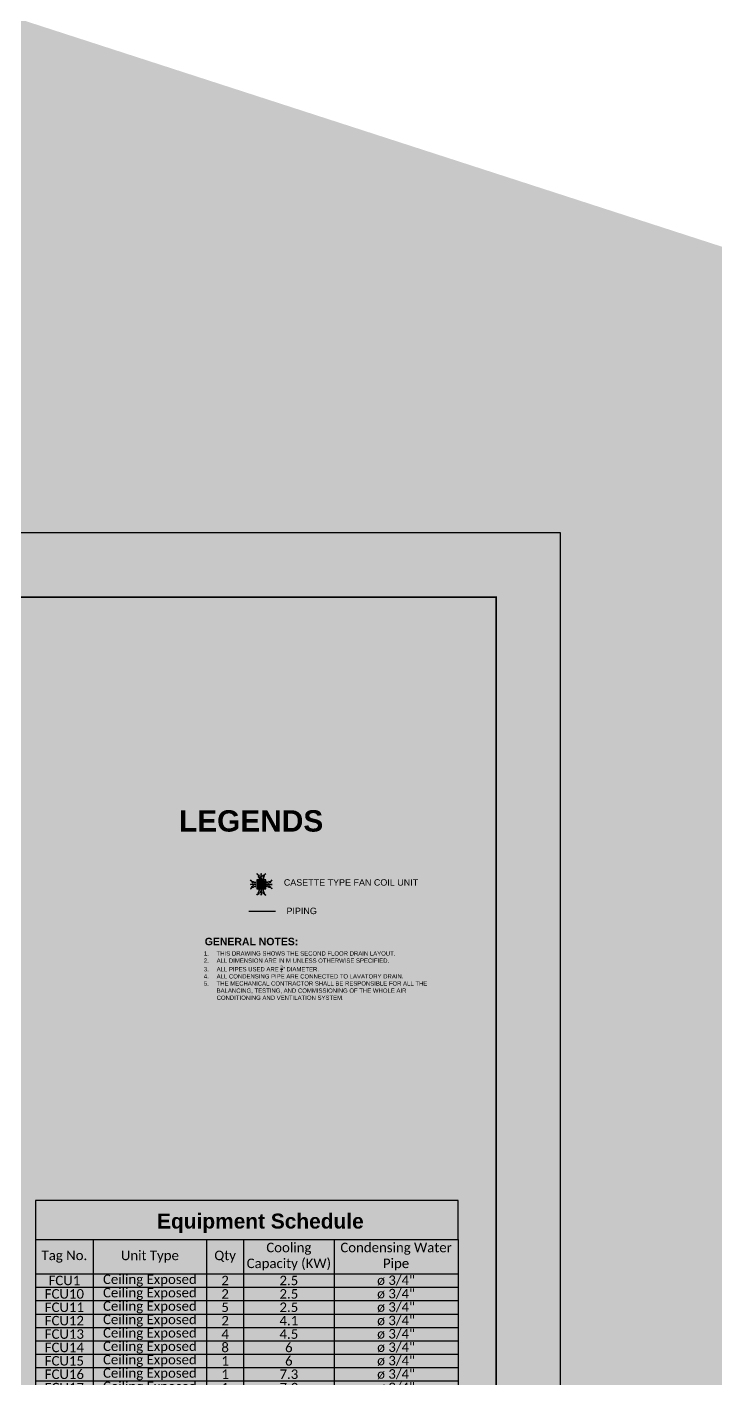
# Model space of a CAD drawing. Header units: millimetres. Extents: x -60 to 576, y -39 to 287.
# Drawn here: x 288 to 320.3, y 110.2 to 173.4 of the extents above; entities that cross this region are included whole.
import ezdxf

# ---------------------------------------------------------------- set-up
doc = ezdxf.new("R2010")
doc.units = ezdxf.units.MM
doc.header["$MEASUREMENT"] = 0
for name, color, linetype in [('.1', 1, 'Continuous'), ('AIR', 7, 'Continuous'), ('AIR-00', 7, 'Continuous'), ('AIR-01', 7, 'Continuous'), ('AIR-02', 7, 'Continuous'), ('AIR-04', 7, 'Continuous'), ('fcu line', 7, 'Continuous'), ('Legends', 7, 'Continuous'), ('M-AC-TEXT', 7, 'Continuous'), ('template', 7, 'Continuous')]:
    doc.layers.add(name, color=color, linetype=linetype)
doc.styles.add('ar-dim-axis', font='romans.shx', dxfattribs={"width": 0.8})
doc.styles.add('OIP FONT', font='GOTHIC.TTF', dxfattribs={"height": 150})
doc.styles.get("Standard").update_dxf_attribs({"font": 'arial.ttf'})
doc.dimstyles.new('ar-dim-axis', dxfattribs={"dimtxt": 350, "dimasz": 250, "dimexe": 75, "dimexo": 75, "dimgap": 200, "dimtad": 1, "dimdec": 0, "dimzin": 12, "dimdsep": 46, "dimtxsty": 'ar-dim-axis', "dimblk": 'ARCHTICK', "dimcen": 120, "dimclrd": 11, "dimclre": 8, "dimclrt": 4, "dimadec": 0, "dimazin": 3, "dimtm": 1, "dimtfac": 1, "dimtdec": 0, "dimtix": 1, "dimtmove": 2, "dimatfit": 3, "dimldrblk": 'ARCHTICK', "dimfxl": 1, "dimtolj": 1, "dimtzin": 0, "dimarcsym": 1})

# ---------------------------------------------------------------- blocks, each defined once
blk = doc.blocks.new('_ARCHTICK')
at = {"color": 0, "linetype": 'ByBlock', "const_width": 0.15}
blk.add_lwpolyline([(-0.5, -0.5), (0.5, 0.5)], dxfattribs=at)
blk = doc.blocks.new('FCU-13000P (CASSETTE SPLIT)')
at = {"layer": 'AIR-00', "ltscale": 3}
for p, q in [((-0.5227760220777427, 7.105427357601002e-15), (-0.999858067324416, 7.105427357601002e-15)), ((-0.5583965329426945, 0.1934974863815064), (-0.4871555112127934, 0.1934974863815064)), ((-0.5583965329426945, 0.1618149178217116), (-0.4871555112127934, 0.1618149178217116)), ((-0.5583965329426945, 0.01584128427990628), (-0.4871555112127934, 0.01584128427990628)), ((-0.1934974863815064, 0.5583965329426945), (-0.1934974863815064, 0.4871555112127943)), ((-0.1618149178217116, 0.5583965329426945), (-0.1618149178217116, 0.4871555112127943)), ((-0.01584128427990628, 0.5583965329426945), (-0.01584128427990628, 0.4871555112127943)), ((-7.105427357601002e-15, 0.5227760220777427), (-7.105427357601002e-15, 0.999858067324416)), ((0.01584128427989029, 0.5583965329426945), (0.01584128427989029, 0.4871555112127943)), ((0.1618149178217116, 0.5583965329426945), (0.1618149178217116, 0.4871555112127943)), ((0.1934974863815064, 0.5583965329426945), (0.1934974863815064, 0.4871555112127943)), ((0.5583965329426945, 0.1934974863815064), (0.4871555112127934, 0.1934974863815064)), ((0.5583965329426945, 0.1618149178217116), (0.4871555112127934, 0.1618149178217116)), ((0.5583965329426945, 0.01584128427990628), (0.4871555112127934, 0.01584128427990628)), ((0.5227760220777427, 7.105427357601002e-15), (0.999858067324416, 7.105427357601002e-15)), ((-0.5583965329426945, -0.01584128427989029), (-0.4871555112127934, -0.01584128427989029)), ((-0.5583965329426945, -0.1618149178217116), (-0.4871555112127934, -0.1618149178217116)), ((-0.5583965329426945, -0.1934974863815064), (-0.4871555112127934, -0.1934974863815064)), ((-0.1934974863815064, -0.5583965329426945), (-0.1934974863815064, -0.4871555112127943)), ((-0.1618149178217116, -0.5583965329426945), (-0.1618149178217116, -0.4871555112127943)), ((-0.01584128427990628, -0.5583965329426945), (-0.01584128427990628, -0.4871555112127943)), ((-7.105427357601002e-15, -0.5227760220777427), (-7.105427357601002e-15, -0.999858067324416)), ((0.01584128427989029, -0.5583965329426945), (0.01584128427989029, -0.4871555112127943)), ((0.1618149178217116, -0.5583965329426945), (0.1618149178217116, -0.4871555112127943)), ((0.1934974863815064, -0.5583965329426945), (0.1934974863815064, -0.4871555112127943)), ((0.5583965329426945, -0.01584128427989029), (0.4871555112127934, -0.01584128427989029)), ((0.5583965329426945, -0.1618149178217116), (0.4871555112127934, -0.1618149178217116)), ((0.5583965329426945, -0.1934974863815064), (0.4871555112127934, -0.1934974863815064))]:
    blk.add_line(p, q, dxfattribs=at)
at = {"layer": 'AIR-00'}
for p, q in [((0.2953553390593271, -0.2953553390593253), (-0.2953553390593271, 0.2953553390593253)), ((0.2953553390593271, 0.2953553390593253), (-0.2953553390593271, -0.2953553390593253))]:
    blk.add_line(p, q, dxfattribs=at)
at = {"layer": 'AIR-00', "ltscale": 3}
for points in [[(-0.8900557322108931, 0.02231249897048215), (-0.8900557322108931, -0.02231249897046617), (-0.999858067324416, 8.881784197001252e-15)], [(-0.8949367535147612, 0.3354339739758903), (-0.9324741763992979, 0.311302411150054), (-0.9730825421665728, 0.4157311477908916)], [(-0.3354339739758903, 0.8949367535147612), (-0.311302411150054, 0.9324741763992979), (-0.4157311477908916, 0.9730825421665728)], [(-0.02231249897048215, 0.8900557322108931), (0.02231249897046617, 0.8900557322108931), (-8.881784197001252e-15, 0.999858067324416)], [(0.3354339739758903, 0.8949367535147612), (0.311302411150054, 0.9324741763992979), (0.4157311477908916, 0.9730825421665728)], [(0.8900557322108931, 0.02231249897048215), (0.8900557322108931, -0.02231249897046617), (0.999858067324416, 8.881784197001252e-15)], [(0.8949367535147612, 0.3354339739758903), (0.9324741763992979, 0.311302411150054), (0.9730825421665728, 0.4157311477908916)], [(-0.8949367535147612, -0.3354339739758903), (-0.9324741763992979, -0.311302411150054), (-0.9730825421665728, -0.4157311477908916)], [(-0.3354339739758903, -0.8949367535147612), (-0.311302411150054, -0.9324741763992979), (-0.4157311477908916, -0.9730825421665728)], [(-0.02231249897048215, -0.8900557322108931), (0.02231249897046617, -0.8900557322108931), (-8.881784197001252e-15, -0.999858067324416)], [(0.3354339739758903, -0.8949367535147612), (0.311302411150054, -0.9324741763992979), (0.4157311477908916, -0.9730825421665728)], [(0.8949367535147612, -0.3354339739758903), (0.9324741763992979, -0.311302411150054), (0.9730825421665728, -0.4157311477908916)]]:
    blk.add_lwpolyline(points, close=True, dxfattribs=at)
at = {"layer": 'AIR-00'}
for points in [[(-0.9137054649570295, 0.3233681925629757, 0.1718088678768037), (-0.5583965329426945, 0.1776562021016108), (-0.5222310829013512, 0.1776562021016108)], [(-0.3233681925629757, 0.9137054649570295, -0.1718088678768037), (-0.1776562021016108, 0.5583965329426945), (-0.1776562021016108, 0.5222310829013512)], [(0.3233681925629757, 0.9137054649570295, 0.1718088678768037), (0.1776562021016108, 0.5583965329426945), (0.1776562021016108, 0.5222310829013512)], [(0.9137054649570295, 0.3233681925629757, -0.1718088678768037), (0.5583965329426945, 0.1776562021016108), (0.5222310829013512, 0.1776562021016108)], [(-0.9137054649570295, -0.3233681925629757, -0.1718088678768037), (-0.5583965329426945, -0.1776562021016108), (-0.5222310829013512, -0.1776562021016108)], [(-0.3233681925629757, -0.9137054649570295, 0.1718088678768037), (-0.1776562021016108, -0.5583965329426945), (-0.1776562021016108, -0.5222310829013512)], [(0.3233681925629757, -0.9137054649570295, -0.1718088678768037), (0.1776562021016108, -0.5583965329426945), (0.1776562021016108, -0.5222310829013512)], [(0.9137054649570295, -0.3233681925629757, 0.1718088678768037), (0.5583965329426945, -0.1776562021016108), (0.5222310829013512, -0.1776562021016108)]]:
    blk.add_lwpolyline(points, format="xyb", dxfattribs=at)
for points in [[(-0.2599999999999998, -0.259999999999998), (0.2599999999999998, -0.2599999999999962), (0.2600000000000007, 0.259999999999998), (-0.2599999999999998, 0.259999999999998)], [(-0.2100000000000009, -0.2099999999999991), (0.2100000000000026, -0.2099999999999973), (0.2100000000000009, 0.2099999999999991), (-0.2100000000000009, 0.2099999999999991)], [(-0.160000000000001, -0.1599999999999984), (0.1600000000000028, -0.1599999999999966), (0.160000000000001, 0.1599999999999984), (-0.160000000000001, 0.1599999999999984)], [(-0.1100000000000012, -0.1099999999999994), (0.110000000000003, -0.1099999999999977), (0.1100000000000012, 0.1099999999999994), (-0.1100000000000012, 0.1099999999999994)], [(-0.06000000000000139, -0.05999999999999872), (0.06000000000000316, -0.05999999999999694), (0.06000000000000139, 0.05999999999999872), (-0.06000000000000139, 0.05999999999999872)]]:
    blk.add_lwpolyline(points, close=True, dxfattribs=at)
at = {"layer": 'AIR-00', "ltscale": 3}
for points in [[(-0.8404580605517644, 0.2677478374719957), (-0.8521369272970549, 0.2311577860871346), (-0.8824412830765702, 0.1336933111678267), (-0.7038013426221994, 0.422244853896613), (-0.9030058120233662, -0.004842014239526904), (-0.6454544827540296, 0.358385268367277), (-0.6780035992551685, 0.2387546223537829), (-0.6895241051866989, 0.199446847060301)], [(-0.2677478374719957, 0.8404580605517644), (-0.2311577860871346, 0.8521369272970549), (-0.1336933111678267, 0.8824412830765702), (-0.422244853896613, 0.7038013426221994), (0.004842014239526904, 0.9030058120233662), (-0.358385268367277, 0.6454544827540296), (-0.2387546223537829, 0.6780035992551685), (-0.199446847060301, 0.6895241051866989)], [(0.2677478374719957, 0.8404580605517644), (0.2311577860871346, 0.8521369272970549), (0.1336933111678267, 0.8824412830765702), (0.422244853896613, 0.7038013426221994), (-0.004842014239526904, 0.9030058120233662), (0.358385268367277, 0.6454544827540296), (0.2387546223537829, 0.6780035992551685), (0.199446847060301, 0.6895241051866989)], [(0.8404580605517644, 0.2677478374719957), (0.8521369272970549, 0.2311577860871346), (0.8824412830765702, 0.1336933111678267), (0.7038013426221994, 0.422244853896613), (0.9030058120233662, -0.004842014239526904), (0.6454544827540296, 0.358385268367277), (0.6780035992551685, 0.2387546223537829), (0.6895241051866989, 0.199446847060301)], [(-0.8404580605517644, -0.2677478374719957), (-0.8521369272970549, -0.2311577860871346), (-0.8824412830765702, -0.1336933111678267), (-0.7038013426221994, -0.422244853896613), (-0.9030058120233662, 0.004842014239526904), (-0.6454544827540296, -0.358385268367277), (-0.6780035992551685, -0.2387546223537829), (-0.6895241051866989, -0.199446847060301)], [(-0.2677478374719957, -0.8404580605517644), (-0.2311577860871346, -0.8521369272970549), (-0.1336933111678267, -0.8824412830765702), (-0.422244853896613, -0.7038013426221994), (0.004842014239526904, -0.9030058120233662), (-0.358385268367277, -0.6454544827540296), (-0.2387546223537829, -0.6780035992551685), (-0.199446847060301, -0.6895241051866989)], [(0.2677478374719957, -0.8404580605517644), (0.2311577860871346, -0.8521369272970549), (0.1336933111678267, -0.8824412830765702), (0.422244853896613, -0.7038013426221994), (-0.004842014239526904, -0.9030058120233662), (0.358385268367277, -0.6454544827540296), (0.2387546223537829, -0.6780035992551685), (0.199446847060301, -0.6895241051866989)], [(0.8404580605517644, -0.2677478374719957), (0.8521369272970549, -0.2311577860871346), (0.8824412830765702, -0.1336933111678267), (0.7038013426221994, -0.422244853896613), (0.9030058120233662, 0.004842014239526904), (0.6454544827540296, -0.358385268367277), (0.6780035992551685, -0.2387546223537829), (0.6895241051866989, -0.199446847060301)]]:
    blk.add_open_spline(points, degree=3, knots=[0.003283373016645994, 0.003283373016645994, 0.003283373016645994, 0.003283373016645994, 0.07125673401182435, 0.1924074622850254, 0.3347111145698326, 0.5062144727996265, 0.5813292033149298, 0.5813292033149298, 0.5813292033149298, 0.5813292033149298], dxfattribs=at)
for points in [[(-0.7998245828525512, 8.881784197001252e-15), (-0.77607757560925, -0.07656577961462041), (-0.7549690294354541, 0.05808428128809773), (-0.7180292880357495, -0.09768727811871436), (-0.6626196044680484, 0.08712642193214215), (-0.6309567852073492, 8.881784197001252e-15)], [(-8.881784197001252e-15, 0.7998245828525512), (0.07656577961462041, 0.77607757560925), (-0.05808428128809773, 0.7549690294354541), (0.09768727811871436, 0.7180292880357495), (-0.08712642193214215, 0.6626196044680484), (-8.881784197001252e-15, 0.6309567852073492)], [(0.7998245828525512, 8.881784197001252e-15), (0.77607757560925, -0.07656577961462041), (0.7549690294354541, 0.05808428128809773), (0.7180292880357495, -0.09768727811871436), (0.6626196044680484, 0.08712642193214215), (0.6309567852073492, 8.881784197001252e-15)], [(-8.881784197001252e-15, -0.7998245828525512), (0.07656577961462041, -0.77607757560925), (-0.05808428128809773, -0.7549690294354541), (0.09768727811871436, -0.7180292880357495), (-0.08712642193214215, -0.6626196044680484), (-8.881784197001252e-15, -0.6309567852073492)]]:
    blk.add_spline(points, degree=3, dxfattribs=at)
for points in [[(-0.999858067324416, 7.105427357601002e-15), (-0.8900557322108922, 0.02231249897048215), (-0.8900557322108922, -0.02231249897046617)], [(-0.9730825421665728, 0.4157311477908898), (-0.8949367535147612, 0.3354339739758903), (-0.9324741763992979, 0.311302411150054)], [(-0.4157311477908907, 0.9730825421665728), (-0.3354339739758911, 0.8949367535147612), (-0.3113024111500549, 0.9324741763992979)], [(-7.993605777301127e-15, 0.999858067324416), (-0.02231249897048304, 0.8900557322108931), (0.02231249897046528, 0.8900557322108931)], [(0.4157311477908889, 0.9730825421665728), (0.3354339739758894, 0.8949367535147612), (0.3113024111500531, 0.9324741763992979)], [(0.999858067324416, 7.105427357601002e-15), (0.8900557322108922, 0.02231249897048215), (0.8900557322108922, -0.02231249897046617)], [(0.9730825421665728, 0.4157311477908898), (0.8949367535147612, 0.3354339739758903), (0.9324741763992979, 0.311302411150054)], [(-0.9730825421665728, -0.4157311477908898), (-0.8949367535147612, -0.3354339739758903), (-0.9324741763992979, -0.311302411150054)], [(-0.4157311477908907, -0.9730825421665728), (-0.3354339739758911, -0.8949367535147612), (-0.3113024111500549, -0.9324741763992979)], [(-7.993605777301127e-15, -0.999858067324416), (-0.02231249897048304, -0.8900557322108931), (0.02231249897046528, -0.8900557322108931)], [(0.4157311477908889, -0.9730825421665728), (0.3354339739758894, -0.8949367535147612), (0.3113024111500531, -0.9324741763992979)], [(0.9730825421665728, -0.4157311477908898), (0.8949367535147612, -0.3354339739758903), (0.9324741763992979, -0.311302411150054)]]:
    blk.add_solid(points, dxfattribs=at)
at = {"layer": 'AIR-01'}
for points in [[(-0.3725000000000005, 0.3099999999999987), (-0.3475000000000001, 0.3099999999999987), (-0.3475000000000001, -0.3099999999999987), (-0.3725000000000005, -0.3099999999999987)], [(-0.3100000000000005, 0.3724999999999987), (0.3100000000000005, 0.3724999999999987), (0.3100000000000005, 0.3475000000000001), (-0.3100000000000005, 0.3475000000000001)], [(0.3725000000000005, 0.3099999999999987), (0.3475000000000001, 0.3099999999999987), (0.3475000000000001, -0.3099999999999987), (0.3725000000000005, -0.3099999999999987)], [(-0.3100000000000005, -0.3724999999999987), (0.3100000000000005, -0.3724999999999987), (0.3100000000000005, -0.3475000000000001), (-0.3100000000000005, -0.3475000000000001)]]:
    blk.add_lwpolyline(points, close=True, dxfattribs=at)
at = {"layer": 'AIR-02'}
blk.add_lwpolyline([(-0.2600000000000007, -0.3099999999999987), (0.2600000000000016, -0.3099999999999969, 0.414213562373095), (0.3100000000000014, -0.2599999999999962), (0.3100000000000005, 0.259999999999998, 0.4142135623730945), (0.2600000000000007, 0.3099999999999987), (-0.2600000000000007, 0.3099999999999987, 0.414213562373095), (-0.3100000000000005, 0.259999999999998), (-0.3100000000000005, -0.259999999999998, 0.414213562373095)], format="xyb", close=True, dxfattribs=at)
at = {"layer": 'AIR-04'}
blk.add_lwpolyline([(-0.4100000000000001, -0.4100000000000001), (0.4100000000000001, -0.4100000000000001), (0.4100000000000001, 0.4100000000000001), (-0.4100000000000001, 0.4100000000000001)], close=True, dxfattribs=at)
blk = doc.blocks.new('*T184')
at = {"color": 0, "linetype": 'ByBlock', "lineweight": -2, "transparency": 16777216}
for p, q in [((0, 0), (19.77465725430136, 0)), ((0, 0), (0, -9.123462622652156)), ((2.697872913829258, 0), (2.697872913829258, -9.123462622652156)), ((8.003118745354413, 0), (8.003118745354413, -9.123462622652156)), ((9.739438389566942, 0), (9.739438389566942, -9.123462622652156)), ((13.96938532512587, 0), (13.96938532512587, -9.123462622652156)), ((19.77465725430136, 0), (19.77465725430136, -9.123462622652156)), ((0, -1.610246853421415), (19.77465725430136, -1.610246853421415)), ((0, -2.236547622652182), (19.77465725430136, -2.236547622652182)), ((0, -2.862848391882949), (19.77465725430136, -2.862848391882949)), ((0, -3.489149161113716), (19.77465725430136, -3.489149161113716)), ((0, -4.115449930344482), (19.77465725430136, -4.115449930344482)), ((0, -4.741750699575249), (19.77465725430136, -4.741750699575249)), ((0, -5.368051468806016), (19.77465725430136, -5.368051468806016)), ((0, -5.994352238036782), (19.77465725430136, -5.994352238036782)), ((0, -6.620653007267549), (19.77465725430136, -6.620653007267549)), ((0, -7.246953776498316), (19.77465725430136, -7.246953776498316)), ((0, -7.873254545729083), (19.77465725430136, -7.873254545729083)), ((0, -8.49955531495985), (19.77465725430136, -8.49955531495985)), ((0, -9.123462622652156), (19.77465725430136, -9.123462622652156))]:
    blk.add_line(p, q, dxfattribs=at)
at = {"color": 0, "transparency": 16777216, "char_height": 0.4444999999999999, "attachment_point": 5}
for s, insert, width in [('{\\fCalibri|b0|i0|c0;Tag No.', (1.348936456914657, -0.8051234267107077), 2.672672913829239), ('{\\fCalibri|b0|i0|c0;Unit Type', (5.350495829591864, -0.8051234267107077), 5.28004583152514), ('{\\fCalibri|b0|i0|c0;Qty', (8.871278567460706, -0.8051234267107077), 1.711119644212537), ('{\\fCalibri|b0|i0|c0|p34;Cooling Capacity (KW)}', (11.85441185734641, -0.8051234267107077), 4.204746935558942), ('{\\fCalibri|b0|i0|c0;Condensing Water Pipe', (16.87202128971364, -0.8051234267107077), 5.7800719291755), ('{\\fCalibri|b0|i0|c0;FCU1', (1.348936456914657, -1.923397238036813), 2.672672913829239), ('{\\fCalibri|b0|i0|c0;Ceiling Exposed', (5.350495829591864, -1.923397238036813), 5.28004583152514), ('{\\fCalibri|b0|i0|c0;2', (8.871278567460706, -1.923397238036813), 1.711119644212537), ('{\\fCalibri|b0|i0|c0;2.5', (11.85441185734641, -1.923397238036813), 4.204746935558942), ('{\\fCalibri|b0|i0|c0;ø 3/4"', (16.87202128971364, -1.923397238036813), 5.7800719291755), ('{\\fCalibri|b0|i0|c0;FCU10', (1.348936456914657, -2.54969800726758), 2.672672913829239), ('{\\fCalibri|b0|i0|c0;Ceiling Exposed', (5.350495829591864, -2.54969800726758), 5.28004583152514), ('{\\fCalibri|b0|i0|c0;2', (8.871278567460706, -2.54969800726758), 1.711119644212537), ('{\\fCalibri|b0|i0|c0;2.5', (11.85441185734641, -2.54969800726758), 4.204746935558942), ('{\\fCalibri|b0|i0|c0;ø 3/4"', (16.87202128971364, -2.54969800726758), 5.7800719291755), ('{\\fCalibri|b0|i0|c0;FCU11', (1.348936456914657, -3.175998776498346), 2.672672913829239), ('{\\fCalibri|b0|i0|c0;Ceiling Exposed', (5.350495829591864, -3.175998776498346), 5.28004583152514), ('{\\fCalibri|b0|i0|c0;5', (8.871278567460706, -3.175998776498346), 1.711119644212537), ('{\\fCalibri|b0|i0|c0;2.5', (11.85441185734641, -3.175998776498346), 4.204746935558942), ('{\\fCalibri|b0|i0|c0;ø 3/4"', (16.87202128971364, -3.175998776498346), 5.7800719291755), ('{\\fCalibri|b0|i0|c0;FCU12', (1.348936456914657, -3.802299545729113), 2.672672913829239), ('{\\fCalibri|b0|i0|c0;Ceiling Exposed', (5.350495829591864, -3.802299545729113), 5.28004583152514), ('{\\fCalibri|b0|i0|c0;2', (8.871278567460706, -3.802299545729113), 1.711119644212537), ('{\\fCalibri|b0|i0|c0;4.1', (11.85441185734641, -3.802299545729113), 4.204746935558942), ('{\\fCalibri|b0|i0|c0;ø 3/4"', (16.87202128971364, -3.802299545729113), 5.7800719291755), ('{\\fCalibri|b0|i0|c0;FCU13', (1.348936456914657, -4.42860031495988), 2.672672913829239), ('{\\fCalibri|b0|i0|c0;Ceiling Exposed', (5.350495829591864, -4.42860031495988), 5.28004583152514), ('{\\fCalibri|b0|i0|c0;4', (8.871278567460706, -4.42860031495988), 1.711119644212537), ('{\\fCalibri|b0|i0|c0;4.5', (11.85441185734641, -4.42860031495988), 4.204746935558942), ('{\\fCalibri|b0|i0|c0;ø 3/4"', (16.87202128971364, -4.42860031495988), 5.7800719291755), ('{\\fCalibri|b0|i0|c0;FCU14', (1.348936456914657, -5.054901084190632), 2.672672913829239), ('{\\fCalibri|b0|i0|c0;Ceiling Exposed', (5.350495829591864, -5.054901084190632), 5.28004583152514), ('{\\fCalibri|b0|i0|c0;8', (8.871278567460706, -5.054901084190632), 1.711119644212537), ('{\\fCalibri|b0|i0|c0;6', (11.85441185734641, -5.054901084190632), 4.204746935558942), ('{\\fCalibri|b0|i0|c0;ø 3/4"', (16.87202128971364, -5.054901084190632), 5.7800719291755), ('{\\fCalibri|b0|i0|c0;FCU15', (1.348936456914657, -5.681201853421399), 2.672672913829239), ('{\\fCalibri|b0|i0|c0;Ceiling Exposed', (5.350495829591864, -5.681201853421399), 5.28004583152514), ('{\\fCalibri|b0|i0|c0;1', (8.871278567460706, -5.681201853421399), 1.711119644212537), ('{\\fCalibri|b0|i0|c0;6', (11.85441185734641, -5.681201853421399), 4.204746935558942), ('{\\fCalibri|b0|i0|c0;ø 3/4"', (16.87202128971364, -5.681201853421399), 5.7800719291755), ('{\\fCalibri|b0|i0|c0;FCU16', (1.348936456914657, -6.307502622652166), 2.672672913829239), ('{\\fCalibri|b0|i0|c0;Ceiling Exposed', (5.350495829591864, -6.307502622652166), 5.28004583152514), ('{\\fCalibri|b0|i0|c0;1', (8.871278567460706, -6.307502622652166), 1.711119644212537), ('{\\fCalibri|b0|i0|c0;7.3', (11.85441185734641, -6.307502622652166), 4.204746935558942), ('{\\fCalibri|b0|i0|c0;ø 3/4"', (16.87202128971364, -6.307502622652166), 5.7800719291755), ('{\\fCalibri|b0|i0|c0;FCU17', (1.348936456914657, -6.933803391882932), 2.672672913829239), ('{\\fCalibri|b0|i0|c0;Ceiling Exposed', (5.350495829591864, -6.933803391882932), 5.28004583152514), ('{\\fCalibri|b0|i0|c0;1', (8.871278567460706, -6.933803391882932), 1.711119644212537), ('{\\fCalibri|b0|i0|c0;7.3', (11.85441185734641, -6.933803391882932), 4.204746935558942), ('{\\fCalibri|b0|i0|c0;ø 3/4"', (16.87202128971364, -6.933803391882932), 5.7800719291755), ('{\\fCalibri|b0|i0|c0;FCU18', (1.348936456914657, -7.560104161113699), 2.672672913829239), ('{\\fCalibri|b0|i0|c0;Ceiling Exposed', (5.350495829591864, -7.560104161113699), 5.28004583152514), ('{\\fCalibri|b0|i0|c0;1', (8.871278567460706, -7.560104161113699), 1.711119644212537), ('{\\fCalibri|b0|i0|c0;7.3', (11.85441185734641, -7.560104161113699), 4.204746935558942), ('{\\fCalibri|b0|i0|c0;ø 3/4"', (16.87202128971364, -7.560104161113699), 5.7800719291755), ('{\\fCalibri|b0|i0|c0;FCU19', (1.348936456914657, -8.18640493034448), 2.672672913829239), ('{\\fCalibri|b0|i0|c0;Ceiling Exposed', (5.350495829591864, -8.18640493034448), 5.28004583152514), ('{\\fCalibri|b0|i0|c0;4', (8.871278567460706, -8.18640493034448), 1.711119644212537), ('{\\fCalibri|b0|i0|c0;8.8', (11.85441185734641, -8.18640493034448), 4.204746935558942), ('{\\fCalibri|b0|i0|c0;ø 3/4"', (16.87202128971364, -8.18640493034448), 5.7800719291755), ('{\\fCalibri|b0|i0|c0;FCU20', (1.348936456914657, -8.81150896880601), 2.672672913829239), ('{\\fCalibri|b0|i0|c0;Wall Mounted', (5.350495829591864, -8.81150896880601), 5.28004583152514), ('{\\fCalibri|b0|i0|c0;8', (8.871278567460706, -8.81150896880601), 1.711119644212537), ('{\\fCalibri|b0|i0|c0;4.5', (11.85441185734641, -8.81150896880601), 4.204746935558942), ('{\\fCalibri|b0|i0|c0;ø 3/4"', (16.87202128971364, -8.81150896880601), 5.7800719291755)]:
    blk.add_mtext(s, dxfattribs=dict(at, insert=insert, width=width))

msp = doc.modelspace()

# ---------------------------------------------------------------- linework, layer by layer
at = {"layer": '.1', "color": 0}
msp.add_line((312.9740070002592, 149.7866794857505), (213.6980672216, 149.7866794857505), dxfattribs=at)
msp.add_line((308.185332264092, 116.7412565374074), (308.185332264092, 118.5648580254693))
msp.add_lwpolyline([(308.185332264092, 118.5648580254693), (288.4106750097906, 118.5648580254693), (288.4106750097906, 116.7412565374074), (308.185332264092, 116.7412565374074)])
at = {"layer": 'fcu line', "linetype": 'Continuous'}
msp.add_line((299.6325786640954, 132.0785984693004), (298.3873505402054, 132.0785984693004), dxfattribs=at)
at = {"layer": 'template'}
msp.add_line((312.9740070002592, 79.39101309724634), (312.9740070002592, 149.7866794857505), dxfattribs=at)
at = {"layer": 'template', "linetype": 'Continuous', "const_width": 0.08533933344409135}
msp.add_lwpolyline([(219.714790844549, 82.39937490872126), (309.9656451887846, 82.39937490872126), (309.9656451887846, 146.7783176742761), (219.714790844549, 146.7783176742761)], close=True, dxfattribs=at)

# ---------------------------------------------------------------- block references
msp.add_blockref('*T184', (288.4106750097906, 116.7412565374074))
at = {"layer": 'AIR', "xscale": 0.5113536813550488, "yscale": 0.5113536813550488, "zscale": 0.5113536813550488}
msp.add_blockref('FCU-13000P (CASSETTE SPLIT)', (298.9736032247098, 133.3445929881195), dxfattribs=at)

# ---------------------------------------------------------------- texts
at = {"layer": 'Legends', "attachment_point": 1}
for s, width, insert, char_height in [('{\\fArial|b1|i0|c0|p34;LEGENDS}', 9.675920822327726, (295.122910690706, 136.8136214080337), 1), ('CASETTE TYPE FAN COIL UNIT', 11.26859213514126, (300.0294172436334, 133.5864949630978), 0.3), ('PIPING ', 2.86620450698797, (300.1540477442968, 132.2533927442691), 0.3), ('{\\fArial|b1|i0|c0|p34;GENERAL NOTES:}', 10.05204079740611, (296.3310929707498, 130.8478818384102), 0.35), ('\\A1;\\pi-0.6,l0.8,t0.8;1.^ITHIS DRAWING SHOWS THE SECOND FLOOR DRAIN LAYOUT.\\P{\\A0;2.^IALL DIMENSION ARE IN M UNLESS OTHERWISE SPECIFIED.}\\P3.^IALL PIPES USED ARE {\\H0.7x;\\S3/4;\\H1.42857x;" DIAMETER. }\\P4.^IALL CONDENSING PIPE ARE CONNECTED TO LAVATORY DRAIN.\\P5.^ITHE MECHANICAL CONTRACTOR SHALL BE RESPONSIBLE FOR ALL THE BALANCING, TESTING, AND COMMISSIONING OF THE WHOLE AIR CONDITIONING AND VENTILATION SYSTEM.', 10.96844614651195, (296.0866533429244, 130.2133240782271), 0.2), ('{\\fArial|b1|i0|c0|p34;Equipment Schedule}', 16.03183310949703, (294.0972728093893, 117.9481062734058), 0.7)]:
    msp.add_mtext_dynamic_manual_height_columns(s, width=width, gutter_width=1, heights=[0], dxfattribs=dict(at, insert=insert, char_height=char_height))

# ---------------------------------------------------------------- leaders
at = {"layer": 'M-AC-TEXT', "annotation_type": 0, "has_hookline": 1, "text_width": 1.459810014086044}
for points, hookline_direction in [([(251.8984691044598, 135.5721855694722), (252.0251311143995, 135.8201706379963), (252.4010728676494, 135.8213348537458)], 0), ([(354.2658596472438, 135.0908993363758), (354.1391976373041, 135.3388844048998), (353.7632558840541, 135.3400486206494)], 1), ([(368.2656713466376, 133.951566594931), (368.1390093366979, 134.199551663455), (367.7630675834479, 134.2007158792046)], 1), ([(374.2671354703115, 133.9417222192904), (374.1404734603718, 134.1897072878144), (373.7645317071219, 134.190871503564)], 1), ([(361.1153518016044, 128.9151392931197), (360.9886897916647, 129.1631243616437), (360.6127480384147, 129.1642885773933)], 1), ([(263.9804667104872, 127.7720095233379), (264.1071287204269, 128.0199945918619), (264.4830704736769, 128.0211588076115)], 0), ([(376.1183867819427, 126.1084198745364), (375.991724772003, 126.3564049430605), (375.615783018753, 126.3575691588101)], 1), ([(368.1673873379268, 125.5478571371989), (368.040725327987, 125.795842205723), (367.6647835747371, 125.7970064214726)], 1), ([(285.5342887827219, 121.9321144704794), (285.6609507926617, 122.1800995390034), (286.0368925459115, 122.181263754753)], 0), ([(285.5450646515437, 120.4189826034888), (285.6717266614835, 120.6669676720129), (286.0476684147334, 120.6681318877625)], 0), ([(166.3087779186955, 117.8575477383312), (166.4354399286352, 118.1055328068553), (166.8113816818852, 118.1066970226049)], 0), ([(376.1126767084288, 115.3460600171191), (375.986014698489, 115.5940450856431), (375.6100729452391, 115.5952093013927)], 1), ([(259.0476390550466, 107.9212809080189), (259.1743010649863, 108.169265976543), (259.5502428182363, 108.1704301922926)], 0), ([(265.0422435107603, 107.9070352782199), (265.1689055207, 108.155020346744), (265.5448472739499, 108.1561845624936)], 0), ([(354.2655754068591, 106.3453123011548), (354.1389133969194, 106.5932973696789), (353.7629716436695, 106.5944615854284)], 1), ([(251.890668285002, 106.7939448876371), (252.0173302949417, 107.0419299561612), (252.3932720481916, 107.0430941719108)], 0), ([(178.8770116382127, 105.216038355479), (179.0036736481524, 105.464023424003), (179.3796154014024, 105.4651876397526)], 0), ([(395.2208250263756, 100.370815613472), (395.0941630164359, 100.618800681996), (394.718221263186, 100.6199648977456)], 1), ([(256.1126865347715, 138.2087357092898), (256.2393485447112, 137.9607506407658), (256.6152902979611, 137.9619421442198)], 0), ([(271.7409429826048, 138.2276900711647), (271.8676049925445, 137.9797050026407), (272.2435467457944, 137.9808965060947)], 0), ([(251.8937696634266, 135.5024370538883), (252.0204316733663, 135.2544519853643), (252.3963734266163, 135.2556434888184)], 0), ([(354.2649717460017, 135.0296538151651), (354.138309736062, 134.7816687466411), (353.762367982812, 134.7828602500951)], 1), ([(251.9466762737711, 129.3515039466181), (252.0733382837108, 129.1035188780941), (252.4492800369608, 129.1047103815481)], 0), ([(376.1145680465069, 126.0408596208876), (375.9879060365672, 125.7928745523636), (375.6119642833173, 125.7940660558176)], 1), ([(376.1165008811258, 115.2761441268621), (375.9898388711861, 115.0281590583381), (375.6138971179361, 115.0293505617921)], 1), ([(263.9739607638949, 114.4786014078525), (264.1006227738346, 114.2306163393284), (264.4765645270845, 114.2318078427825)], 0)]:
    msp.add_leader(points, dimstyle='ar-dim-axis', override={"dimtxt": 150, "dimasz": 150, "dimgap": 200, "dimtad": 0, "dimtih": 1, "dimtoh": 1, "dimtxsty": 'OIP FONT', "dimclrd": 256, "dimclre": 256, "dimclrt": 256, "dimfxl": 0.2, "dimfxlon": 1, "dimlwd": 65535, "dimlwe": 65535}, dxfattribs=dict(at, hookline_direction=hookline_direction))

doc.saveas('drawing.dxf')
